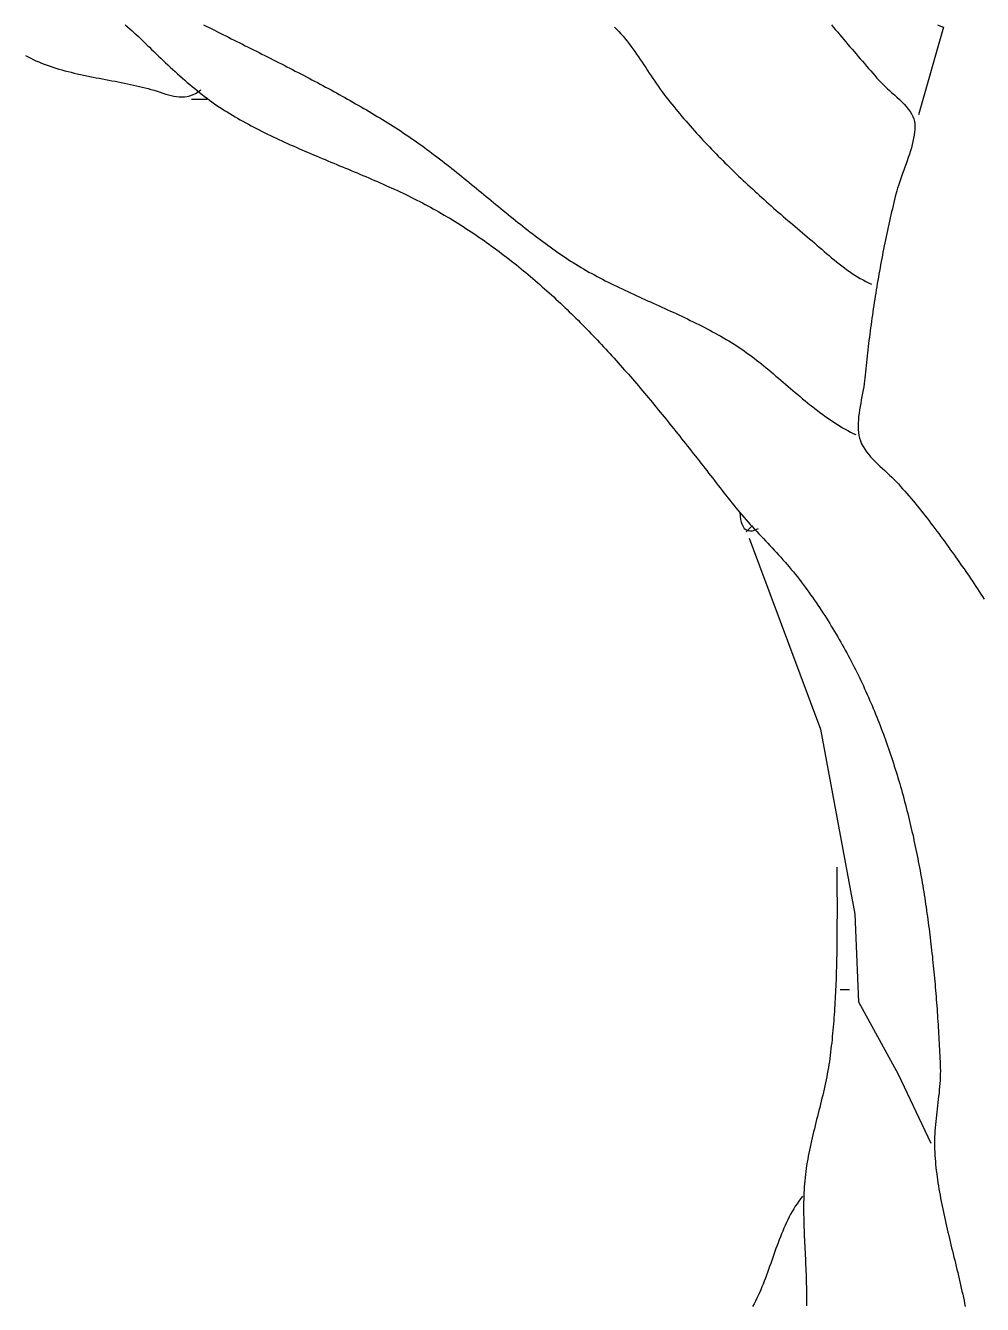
# Model space of a CAD drawing. Header units: millimetres. Extents: x 60 to 2307, y 40 to 1509.
# Drawn here: x 1759 to 2064.4, y 459.5 to 867.5 of the extents above; entities that cross this region are included whole.
import ezdxf

# ---------------------------------------------------------------- set-up
doc = ezdxf.new("R2010")
doc.units = ezdxf.units.MM
doc.layers.add('0_0_0', color=3, linetype='Continuous')

msp = doc.modelspace()

# ---------------------------------------------------------------- linework, layer by layer
at = {"layer": '0_0_0'}
for points in [[(1790.8383, 867.7836), (1791.5766, 867.1359), (1792.2999, 866.4957), (1793.0061, 865.8631), (1793.693, 865.2381), (1794.3583, 864.6207), (1795, 864.0108), (1795.6911, 863.3439), (1796.3891, 862.6693), (1797.0938, 861.9875), (1797.8048, 861.2995), (1798.5219, 860.6058), (1799.2449, 859.9074), (1799.9735, 859.205), (1800.7075, 858.4994), (1801.4467, 857.7912), (1802.1907, 857.0814), (1802.9394, 856.3706), (1803.6925, 855.6596), (1804.4498, 854.9492), (1805.2109, 854.2402), (1805.9758, 853.5333), (1806.744, 852.8293), (1807.5154, 852.1289), (1808.2898, 851.4329), (1809.0668, 850.7422), (1809.8463, 850.0574), (1810.6279, 849.3793), (1811.4115, 848.7088), (1812.1968, 848.0464), (1812.9836, 847.3931), (1813.7716, 846.7496), (1814.5605, 846.1167), (1815.3501, 845.4951), (1816.1403, 844.8856), (1816.9306, 844.2889), (1817.7209, 843.7059), (1818.511, 843.1373), (1819.3006, 842.5838), (1820.0894, 842.0463), (1820.8966, 841.5097), (1821.7095, 840.98), (1822.5281, 840.457), (1823.352, 839.9406), (1824.1814, 839.4305), (1825.0159, 838.9266), (1825.8554, 838.4289), (1826.6999, 837.937), (1827.5492, 837.4508), (1828.4031, 836.9702), (1829.2615, 836.4951), (1830.1244, 836.0252), (1830.9914, 835.5603), (1831.8626, 835.1005), (1832.7377, 834.6454), (1833.6167, 834.1949), (1834.4994, 833.7488), (1835.3857, 833.3071), (1836.2754, 832.8694), (1837.1684, 832.4358), (1838.0646, 832.0059), (1838.9638, 831.5797), (1839.8659, 831.157), (1840.7707, 830.7376), (1841.6782, 830.3214), (1842.5882, 829.9082), (1843.5006, 829.4978), (1844.4151, 829.0902), (1845.3318, 828.685), (1846.2504, 828.2822), (1847.1708, 827.8816), (1848.0929, 827.483), (1849.0166, 827.0864), (1849.9417, 826.6914), (1850.868, 826.298), (1851.7955, 825.906), (1852.7241, 825.5152), (1853.6535, 825.1255), (1854.5836, 824.7368), (1855.5143, 824.3488), (1856.4455, 823.9613), (1857.3771, 823.5743), (1858.3088, 823.1876), (1859.2407, 822.801), (1860.1724, 822.4144), (1861.1039, 822.0275), (1862.0352, 821.6403), (1862.9659, 821.2525), (1863.896, 820.864), (1864.8254, 820.4747), (1865.7539, 820.0844), (1866.6814, 819.6929), (1867.6078, 819.3001), (1868.5329, 818.9058), (1869.4565, 818.5098), (1870.3786, 818.112), (1871.299, 817.7122), (1872.2176, 817.3103), (1873.1343, 816.9061), (1874.0489, 816.4994), (1874.9612, 816.0901), (1875.8712, 815.6781), (1876.7786, 815.263), (1877.6835, 814.8449), (1878.5856, 814.4235), (1879.4848, 813.9987), (1880.3809, 813.5704), (1881.2739, 813.1382), (1882.1636, 812.7022), (1883.0499, 812.2621), (1883.9325, 811.8177), (1884.8115, 811.369), (1885.6866, 810.9158), (1886.5578, 810.4578), (1887.4248, 809.9949), (1888.2876, 809.527), (1889.1461, 809.054), (1890, 808.5756), (1890.8883, 808.0704), (1891.7722, 807.5611), (1892.6518, 807.0479), (1893.5271, 806.5306), (1894.3981, 806.0094), (1895.2648, 805.4843), (1896.1274, 804.9552), (1896.9858, 804.4223), (1897.8401, 803.8855), (1898.6902, 803.3449), (1899.5364, 802.8005), (1900.3784, 802.2523), (1901.2165, 801.7004), (1902.0507, 801.1448), (1902.8809, 800.5855), (1903.7072, 800.0226), (1904.5297, 799.4561), (1905.3483, 798.8859), (1906.1632, 798.3122), (1906.9743, 797.735), (1907.7817, 797.1542), (1908.5855, 796.57), (1909.3856, 795.9823), (1910.1821, 795.3912), (1910.975, 794.7968), (1911.7644, 794.1989), (1912.5503, 793.5977), (1913.3327, 792.9933), (1914.1117, 792.3855), (1914.8873, 791.7745), (1915.6595, 791.1603), (1916.4284, 790.5429), (1917.194, 789.9223), (1917.9564, 789.2986), (1918.7155, 788.6718), (1919.4715, 788.042), (1920.2243, 787.409), (1920.974, 786.7731), (1921.7206, 786.1342), (1922.4642, 785.4923), (1923.2048, 784.8475), (1923.9424, 784.1998), (1924.677, 783.5492), (1925.4088, 782.8958), (1926.1376, 782.2395), (1926.8637, 781.5805), (1927.5869, 780.9187), (1928.3074, 780.2542), (1929.0252, 779.587), (1929.7402, 778.9171), (1930.4527, 778.2446), (1931.1624, 777.5694), (1931.8696, 776.8917), (1932.5743, 776.2114), (1933.2764, 775.5286), (1933.9761, 774.8433), (1934.6733, 774.1555), (1935.368, 773.4653), (1936.0604, 772.7727), (1936.7505, 772.0776), (1937.4383, 771.3803), (1938.1238, 770.6806), (1938.807, 769.9786), (1939.4881, 769.2743), (1940.167, 768.5678), (1940.8437, 767.8591), (1941.5184, 767.1482), (1942.191, 766.4352), (1942.8615, 765.72), (1943.5301, 765.0027), (1944.1967, 764.2834), (1944.8614, 763.562), (1945.5243, 762.8386), (1946.1852, 762.1132), (1946.8444, 761.3859), (1947.5018, 760.6567), (1948.1574, 759.9255), (1948.8113, 759.1925), (1949.4635, 758.4577), (1950.1142, 757.7211), (1950.7632, 756.9826), (1951.4106, 756.2425), (1952.0565, 755.5006), (1952.7009, 754.757), (1953.3438, 754.0117), (1953.9853, 753.2648), (1954.6254, 752.5163), (1955.2642, 751.7662), (1955.9016, 751.0146), (1956.5378, 750.2615), (1957.1726, 749.5068), (1957.8063, 748.7507), (1958.4388, 747.9932), (1959.0701, 747.2342), (1959.7004, 746.4739), (1960.3295, 745.7122), (1960.9576, 744.9492), (1961.5847, 744.185), (1962.2108, 743.4194), (1962.836, 742.6527), (1963.4603, 741.8847), (1964.0837, 741.1155), (1964.7063, 740.3452), (1965.3281, 739.5738), (1965.9491, 738.8013), (1966.5694, 738.0277), (1967.189, 737.2531), (1967.808, 736.4775), (1968.4263, 735.7009), (1969.0441, 734.9234), (1969.6613, 734.145), (1970.278, 733.3656), (1970.8942, 732.5855), (1971.5099, 731.8044), (1972.1253, 731.0226), (1972.7402, 730.24), (1973.3548, 729.4567), (1973.9692, 728.6726), (1974.5832, 727.8879), (1975.197, 727.1025), (1975.8107, 726.3165), (1976.4241, 725.5298), (1977.0374, 724.7426), (1977.6507, 723.9549), (1978.2638, 723.1666), (1978.877, 722.3779), (1979.4901, 721.5887), (1980.1033, 720.7991), (1980.7166, 720.0091), (1981.33, 719.2187), (1981.9435, 718.4279), (1982.5573, 717.6369), (1983.1712, 716.8455), (1983.7855, 716.054), (1984.4074, 715.2617), (1985.0385, 714.4756), (1985.678, 713.6951), (1986.3255, 712.92), (1986.9803, 712.1497), (1987.6419, 711.3838), (1988.3098, 710.6218), (1988.9833, 709.8635), (1989.6619, 709.1083), (1990.345, 708.3558), (1991.0321, 707.6055), (1991.7226, 706.8572), (1992.4159, 706.1102), (1993.1115, 705.3643), (1993.8088, 704.619), (1994.5072, 703.8738), (1995.2062, 703.1283), (1995.9052, 702.3821), (1996.6036, 701.6348), (1997.3008, 700.8859), (1997.9964, 700.1351), (1998.6896, 699.3818), (1999.3801, 698.6258), (2000.0671, 697.8664), (2000.7502, 697.1034), (2001.4287, 696.3363), (2002.1022, 695.5646), (2002.7699, 694.7879), (2003.4314, 694.0059), (2004.0862, 693.2181), (2004.7335, 692.424), (2005.3729, 691.6232), (2006.0038, 690.8153), (2006.6257, 690), (2007.232, 689.1901), (2007.8328, 688.378), (2008.4281, 687.5634), (2009.018, 686.7465), (2009.6025, 685.9273), (2010.1816, 685.1057), (2010.7553, 684.2819), (2011.3237, 683.4558), (2011.8868, 682.6274), (2012.4445, 681.7967), (2012.9971, 680.9638), (2013.5443, 680.1287), (2014.0864, 679.2914), (2014.6233, 678.4519), (2015.155, 677.6103), (2015.6816, 676.7665), (2016.203, 675.9205), (2016.7194, 675.0724), (2017.2307, 674.2222), (2017.737, 673.37), (2018.2383, 672.5156), (2018.7345, 671.6592), (2019.2259, 670.8007), (2019.7122, 669.9403), (2020.1937, 669.0778), (2020.6703, 668.2133), (2021.142, 667.3468), (2021.6089, 666.4784), (2022.071, 665.608), (2022.5283, 664.7357), (2022.9809, 663.8615), (2023.4287, 662.9854), (2023.8718, 662.1074), (2024.3102, 661.2276), (2024.744, 660.3458), (2025.1731, 659.4623), (2025.5976, 658.5769), (2026.0176, 657.6898), (2026.433, 656.8008), (2026.8438, 655.9101), (2027.2502, 655.0177), (2027.6521, 654.1235), (2028.0495, 653.2275), (2028.4425, 652.3299), (2028.8311, 651.4306), (2029.2153, 650.5296), (2029.5951, 649.6269), (2029.9707, 648.7226), (2030.3419, 647.8167), (2030.7088, 646.9092), (2031.0715, 646.0001), (2031.43, 645.0894), (2031.7843, 644.1772), (2032.1343, 643.2634), (2032.4803, 642.348), (2032.8221, 641.4312), (2033.1598, 640.5129), (2033.4935, 639.5931), (2033.823, 638.6718), (2034.1486, 637.7491), (2034.4702, 636.8249), (2034.7878, 635.8994), (2035.1014, 634.9724), (2035.4111, 634.044), (2035.717, 633.1143), (2036.0189, 632.1833), (2036.317, 631.2509), (2036.6113, 630.3171), (2036.9018, 629.3821), (2037.1885, 628.4458), (2037.4715, 627.5082), (2037.7507, 626.5694), (2038.0263, 625.6293), (2038.2981, 624.688), (2038.5664, 623.7455), (2038.831, 622.8018), (2039.092, 621.857), (2039.3495, 620.9109), (2039.6034, 619.9638), (2039.8538, 619.0155), (2040.1007, 618.0661), (2040.3441, 617.1156), (2040.5841, 616.164), (2040.8207, 615.2114), (2041.0538, 614.2577), (2041.2837, 613.303), (2041.5101, 612.3473), (2041.7333, 611.3905), (2041.9532, 610.4328), (2042.1698, 609.4742), (2042.3831, 608.5145), (2042.5933, 607.554), (2042.8002, 606.5925), (2043.004, 605.6302), (2043.2047, 604.6669), (2043.4022, 603.7028), (2043.5967, 602.7378), (2043.7881, 601.772), (2043.9764, 600.8054), (2044.1618, 599.838), (2044.3441, 598.8697), (2044.5235, 597.9007), (2044.7, 596.931), (2044.8735, 595.9605), (2045.0442, 594.9893), (2045.212, 594.0174), (2045.377, 593.0447), (2045.5391, 592.0715), (2045.6985, 591.0975), (2045.8551, 590.1229), (2046.009, 589.1477), (2046.1602, 588.1719), (2046.3087, 587.1954), (2046.4545, 586.2184), (2046.5977, 585.2409), (2046.7383, 584.2628), (2046.8763, 583.2841), (2047.0117, 582.305), (2047.1447, 581.3253), (2047.2751, 580.3452), (2047.403, 579.3645), (2047.5285, 578.3835), (2047.6516, 577.402), (2047.7722, 576.4201), (2047.8905, 575.4378), (2048.0064, 574.4551), (2048.12, 573.472), (2048.2312, 572.4886), (2048.3402, 571.5048), (2048.447, 570.5207), (2048.5515, 569.5363), (2048.6538, 568.5517), (2048.754, 567.5667), (2048.852, 566.5815), (2048.9478, 565.596), (2049.0416, 564.6104), (2049.1333, 563.6245), (2049.2229, 562.6384), (2049.3105, 561.6521), (2049.3961, 560.6657), (2049.4798, 559.6792), (2049.5615, 558.6925), (2049.6412, 557.7057), (2049.7191, 556.7188), (2049.7951, 555.7318), (2049.8692, 554.7447), (2049.9416, 553.7576), (2050.0121, 552.7705), (2050.0808, 551.7834), (2050.1479, 550.7962), (2050.2131, 549.8091), (2050.2767, 548.822), (2050.3386, 547.8349), (2050.3989, 546.848), (2050.4576, 545.861), (2050.5146, 544.8742), (2050.5701, 543.8875), (2050.6241, 542.901), (2050.6765, 541.9146), (2050.7274, 540.9283), (2050.7769, 539.9422), (2050.8249, 538.9563), (2050.8715, 537.9706), (2050.9167, 536.9852), (2050.9606, 536), (2050.9926, 534.9915), (2051.0017, 533.9823), (2050.9897, 532.9726), (2050.9583, 531.9625), (2050.9095, 530.9522), (2050.845, 529.9419), (2050.7668, 528.9317), (2050.6767, 527.9217), (2050.5764, 526.9122), (2050.4679, 525.9033), (2050.3529, 524.8951), (2050.2334, 523.8879), (2050.1112, 522.8817), (2049.9881, 521.8768), (2049.8659, 520.8733), (2049.7465, 519.8714), (2049.6317, 518.8712), (2049.5234, 517.8728), (2049.4235, 516.8766), (2049.3337, 515.8825), (2049.2559, 514.8909), (2049.1919, 513.9018), (2049.1436, 512.9153), (2049.1129, 511.9318), (2049.1015, 510.9513), (2049.1113, 509.9739), (2049.1442, 509), (2049.1947, 508.0291), (2049.2564, 507.0571), (2049.3288, 506.0842), (2049.4116, 505.1103), (2049.5046, 504.1354), (2049.6072, 503.1596), (2049.7194, 502.183), (2049.8406, 501.2054), (2049.9706, 500.2271), (2050.109, 499.2479), (2050.2555, 498.268), (2050.4098, 497.2874), (2050.5716, 496.306), (2050.7404, 495.324), (2050.916, 494.3414), (2051.0981, 493.3581), (2051.2863, 492.3742), (2051.4803, 491.3898), (2051.6797, 490.4049), (2051.8843, 489.4195), (2052.0936, 488.4337), (2052.3074, 487.4474), (2052.5254, 486.4607), (2052.7471, 485.4737), (2052.9723, 484.4863), (2053.2007, 483.4986), (2053.4318, 482.5106), (2053.6654, 481.5224), (2053.9012, 480.534), (2054.1388, 479.5455), (2054.3778, 478.5567), (2054.618, 477.5679), (2054.859, 476.5789), (2055.1005, 475.5899), (2055.3421, 474.6009), (2055.5836, 473.6119), (2055.8246, 472.6229), (2056.0647, 471.634), (2056.3037, 470.6452), (2056.5411, 469.6565), (2056.7767, 468.668), (2057.0102, 467.6796), (2057.2411, 466.6915), (2057.4692, 465.7036), (2057.6942, 464.716), (2057.9157, 463.7288), (2058.1333, 462.7418), (2058.3468, 461.7553), (2058.5559, 460.7691), (2058.7601, 459.7834), (2058.9591, 458.7982)], [(1815.7991, 867.7822), (1816.6858, 867.3327), (1817.5728, 866.8839), (1818.4602, 866.4358), (1819.3479, 865.9882), (1820.2359, 865.5411), (1821.1242, 865.0945), (1822.0126, 864.6483), (1822.9013, 864.2024), (1823.7902, 863.7568), (1824.6792, 863.3115), (1825.5683, 862.8663), (1826.4575, 862.4213), (1827.3468, 861.9763), (1828.236, 861.5313), (1829.1253, 861.0862), (1830.0145, 860.6411), (1830.9037, 860.1958), (1831.7928, 859.7502), (1832.6817, 859.3044), (1833.5705, 858.8582), (1834.4591, 858.4116), (1835.3475, 857.9646), (1836.2357, 857.5171), (1837.1236, 857.069), (1838.0111, 856.6202), (1838.8984, 856.1708), (1839.7853, 855.7206), (1840.6718, 855.2697), (1841.5578, 854.8179), (1842.4435, 854.3651), (1843.3286, 853.9114), (1844.2132, 853.4567), (1845.0973, 853.0009), (1845.9808, 852.5439), (1846.8638, 852.0857), (1847.7461, 851.6263), (1848.6277, 851.1655), (1849.5086, 850.7034), (1850.3889, 850.2399), (1851.2684, 849.7748), (1852.1471, 849.3083), (1853.025, 848.8401), (1853.902, 848.3702), (1854.7782, 847.8987), (1855.6535, 847.4253), (1856.5279, 846.9502), (1857.4013, 846.4731), (1858.2738, 845.9941), (1859.1452, 845.5131), (1860.0156, 845.03), (1860.8849, 844.5448), (1861.7531, 844.0575), (1862.6202, 843.5679), (1863.4861, 843.076), (1864.3508, 842.5817), (1865.2143, 842.0851), (1866.0765, 841.586), (1866.9375, 841.0844), (1867.7971, 840.5802), (1868.6554, 840.0733), (1869.5124, 839.5638), (1870.3679, 839.0515), (1871.222, 838.5364), (1872.0747, 838.0185), (1872.9259, 837.4976), (1873.7755, 836.9737), (1874.6236, 836.4468), (1875.4701, 835.9168), (1876.3151, 835.3837), (1877.1583, 834.8474), (1878, 834.3078), (1878.8446, 833.76), (1879.6856, 833.2068), (1880.523, 832.6483), (1881.357, 832.0847), (1882.1876, 831.5161), (1883.015, 830.9427), (1883.8393, 830.3647), (1884.6605, 829.7822), (1885.4788, 829.1955), (1886.2942, 828.6046), (1887.1069, 828.0097), (1887.9169, 827.411), (1888.7244, 826.8086), (1889.5295, 826.2028), (1890.3322, 825.5937), (1891.1327, 824.9815), (1891.931, 824.3662), (1892.7273, 823.7482), (1893.5217, 823.1275), (1894.3142, 822.5044), (1895.105, 821.8789), (1895.8941, 821.2513), (1896.6818, 820.6216), (1897.468, 819.9902), (1898.2528, 819.3571), (1899.0364, 818.7226), (1899.8189, 818.0867), (1900.6004, 817.4497), (1901.3809, 816.8116), (1902.1606, 816.1728), (1902.9396, 815.5333), (1903.718, 814.8933), (1904.4958, 814.253), (1905.2732, 813.6125), (1906.0502, 812.972), (1906.8271, 812.3317), (1907.6038, 811.6917), (1908.3805, 811.0522), (1909.1573, 810.4134), (1909.9342, 809.7755), (1910.7114, 809.1385), (1911.489, 808.5027), (1912.2671, 807.8682), (1913.0458, 807.2352), (1913.8251, 806.6039), (1914.6053, 805.9744), (1915.3863, 805.3469), (1916.1683, 804.7215), (1916.9513, 804.0985), (1917.7356, 803.478), (1918.5211, 802.8601), (1919.3081, 802.245), (1920.0965, 801.633), (1920.8865, 801.024), (1921.6782, 800.4184), (1922.4717, 799.8163), (1923.2671, 799.2178), (1924.0644, 798.6232), (1924.8639, 798.0325), (1925.6655, 797.4459), (1926.4695, 796.8637), (1927.2758, 796.286), (1928.0846, 795.7129), (1928.896, 795.1446), (1929.7101, 794.5812), (1930.527, 794.023), (1931.3468, 793.4702), (1932.1697, 792.9228), (1932.9848, 792.3903), (1933.8059, 791.8659), (1934.6329, 791.3492), (1935.4655, 790.8399), (1936.3036, 790.3378), (1937.147, 789.8426), (1937.9954, 789.354), (1938.8487, 788.8717), (1939.7067, 788.3956), (1940.5692, 787.9253), (1941.436, 787.4605), (1942.3069, 787.001), (1943.1817, 786.5465), (1944.0602, 786.0967), (1944.9423, 785.6514), (1945.8277, 785.2102), (1946.7162, 784.773), (1947.6077, 784.3395), (1948.5019, 783.9093), (1949.3988, 783.4822), (1950.2979, 783.058), (1951.1993, 782.6363), (1952.1027, 782.2169), (1953.0078, 781.7996), (1953.9146, 781.384), (1954.8228, 780.9699), (1955.7321, 780.557), (1956.6425, 780.1451), (1957.5538, 779.7338), (1958.4657, 779.3229), (1959.378, 778.9122), (1960.2906, 778.5013), (1961.2032, 778.09), (1962.1157, 777.678), (1963.0279, 777.2651), (1963.9396, 776.8509), (1964.8506, 776.4353), (1965.7606, 776.0178), (1966.6696, 775.5984), (1967.5773, 775.1766), (1968.4835, 774.7523), (1969.388, 774.3251), (1970.2906, 773.8948), (1971.1912, 773.4612), (1972.0896, 773.0238), (1972.9855, 772.5825), (1973.8788, 772.1371), (1974.7692, 771.6871), (1975.6567, 771.2324), (1976.5409, 770.7727), (1977.4217, 770.3077), (1978.2989, 769.8372), (1979.1723, 769.3608), (1980.0417, 768.8784), (1980.907, 768.3896), (1981.7678, 767.8941), (1982.6242, 767.3917), (1983.4757, 766.8822), (1984.3223, 766.3652), (1985.1638, 765.8405), (1986, 765.3078), (1986.7987, 764.7852), (1987.5946, 764.249), (1988.3878, 763.6998), (1989.1784, 763.1384), (1989.9665, 762.5654), (1990.7525, 761.9815), (1991.5363, 761.3875), (1992.3183, 760.7841), (1993.0986, 760.1719), (1993.8773, 759.5517), (1994.6546, 758.9242), (1995.4307, 758.2901), (1996.2058, 757.65), (1996.98, 757.0048), (1997.7535, 756.355), (1998.5265, 755.7014), (1999.2991, 755.0448), (2000.0716, 754.3857), (2000.844, 753.725), (2001.6165, 753.0633), (2002.3894, 752.4013), (2003.1628, 751.7397), (2003.9368, 751.0793), (2004.7117, 750.4207), (2005.4875, 749.7646), (2006.2645, 749.1119), (2007.0429, 748.463), (2007.8228, 747.8189), (2008.6044, 747.18), (2009.3878, 746.5473), (2010.1732, 745.9214), (2010.9609, 745.3029), (2011.7508, 744.6926), (2012.5434, 744.0912), (2013.3386, 743.4994), (2014.1367, 742.9179), (2014.9379, 742.3474), (2015.7422, 741.7886), (2016.55, 741.2422), (2017.3612, 740.709), (2018.1763, 740.1895), (2018.9952, 739.6847), (2019.8182, 739.195), (2020.6454, 738.7213), (2021.477, 738.2642), (2022.3132, 737.8245), (2023.1541, 737.4028), (2024, 737)], [(1947, 867), (1947.7033, 866.3003), (1948.3916, 865.5802), (1949.0659, 864.8409), (1949.727, 864.0838), (1950.3759, 863.3101), (1951.0135, 862.5213), (1951.6406, 861.7186), (1952.2582, 860.9034), (1952.8671, 860.0769), (1953.4684, 859.2405), (1954.0628, 858.3955), (1954.6514, 857.5433), (1955.2349, 856.6852), (1955.8144, 855.8224), (1956.3906, 854.9564), (1956.9646, 854.0883), (1957.5372, 853.2197), (1958.1093, 852.3517), (1958.6819, 851.4857), (1959.2558, 850.623), (1959.8319, 849.765), (1960.4112, 848.9129), (1960.9945, 848.0682), (1961.5829, 847.232), (1962.177, 846.4058), (1962.778, 845.5908), (1963.3866, 844.7884), (1964.0039, 844), (1964.6375, 843.208), (1965.2748, 842.4195), (1965.9155, 841.6344), (1966.5597, 840.8528), (1967.2074, 840.0746), (1967.8585, 839.2997), (1968.5129, 838.5281), (1969.1706, 837.7598), (1969.8317, 836.9947), (1970.496, 836.2328), (1971.1635, 835.4741), (1971.8341, 834.7186), (1972.5079, 833.9661), (1973.1848, 833.2167), (1973.8648, 832.4702), (1974.5477, 831.7268), (1975.2337, 830.9863), (1975.9225, 830.2488), (1976.6143, 829.5141), (1977.309, 828.7822), (1978.0064, 828.0531), (1978.7067, 827.3268), (1979.4097, 826.6032), (1980.1154, 825.8823), (1980.8238, 825.1641), (1981.5348, 824.4485), (1982.2484, 823.7354), (1982.9645, 823.0249), (1983.6832, 822.317), (1984.4044, 821.6114), (1985.1279, 820.9084), (1985.8539, 820.2077), (1986.5823, 819.5093), (1987.313, 818.8133), (1988.0459, 818.1196), (1988.7811, 817.4282), (1989.5185, 816.7389), (1990.2581, 816.0518), (1990.9998, 815.3669), (1991.7436, 814.6841), (1992.4895, 814.0033), (1993.2374, 813.3246), (1993.9872, 812.6479), (1994.739, 811.9731), (1995.4927, 811.3003), (1996.2483, 810.6293), (1997.0056, 809.9602), (1997.7648, 809.2929), (1998.5257, 808.6274), (1999.2883, 807.9636), (2000.0526, 807.3015), (2000.8185, 806.6411), (2001.586, 805.9823), (2002.3551, 805.3251), (2003.1257, 804.6695), (2003.8977, 804.0154), (2004.6712, 803.3628), (2005.4461, 802.7116), (2006.2224, 802.0618), (2007, 801.4135), (2007.7576, 800.778), (2008.5175, 800.1321), (2009.28, 799.4772), (2010.0453, 798.8149), (2010.8136, 798.1467), (2011.5852, 797.474), (2012.3604, 796.7985), (2013.1394, 796.1215), (2013.9225, 795.4446), (2014.7098, 794.7694), (2015.5017, 794.0973), (2016.2985, 793.4298), (2017.1003, 792.7684), (2017.9074, 792.1147), (2018.7202, 791.4702), (2019.5387, 790.8364), (2020.3633, 790.2147), (2021.1943, 789.6067), (2022.0319, 789.0139), (2022.8763, 788.4378), (2023.7278, 787.88), (2024.5866, 787.3419), (2025.4531, 786.825), (2026.3274, 786.3308), (2027.2098, 785.8609), (2028.1006, 785.4168), (2029, 785)], [(2016.2906, 867.7007), (2016.9377, 866.9234), (2017.5862, 866.1472), (2018.2359, 865.372), (2018.8868, 864.5978), (2019.539, 863.8245), (2020.1922, 863.052), (2020.8466, 862.2804), (2021.502, 861.5095), (2022.1583, 860.7393), (2022.8156, 859.9698), (2023.4738, 859.2009), (2024.1329, 858.4324), (2024.7927, 857.6645), (2025.4533, 856.897), (2026.1146, 856.1299), (2026.7766, 855.3631), (2027.4391, 854.5966), (2028.1022, 853.8303), (2028.7658, 853.0641), (2029.4299, 852.298), (2030.0944, 851.532), (2030.7592, 850.766), (2031.4244, 850), (2031.9781, 849.3955), (2032.6003, 848.7706), (2033.2799, 848.1264), (2034.0057, 847.4639), (2034.7663, 846.7845), (2035.5507, 846.089), (2036.3475, 845.3788), (2037.1455, 844.6548), (2037.9336, 843.9183), (2038.7006, 843.1704), (2039.4351, 842.4121), (2040.126, 841.6447), (2040.7621, 840.8692), (2041.3321, 840.0868), (2041.8249, 839.2986), (2042.2292, 838.5057), (2042.5338, 837.7092), (2042.7275, 836.9104), (2042.8276, 836.1004), (2042.8653, 835.2522), (2042.8451, 834.3692), (2042.7713, 833.455), (2042.6485, 832.5131), (2042.4809, 831.5469), (2042.2732, 830.56), (2042.0296, 829.5558), (2041.7546, 828.5379), (2041.4527, 827.5097), (2041.1282, 826.4748), (2040.7856, 825.4367), (2040.4293, 824.3988), (2040.0638, 823.3647), (2039.6934, 822.3378), (2039.3227, 821.3217), (2038.9559, 820.3198), (2038.5977, 819.3357), (2038.2523, 818.3729), (2037.9242, 817.4348), (2037.6178, 816.5249), (2037.3376, 815.6468), (2037.088, 814.804), (2036.8734, 814), (2036.63, 813.0195), (2036.3892, 812.0378), (2036.1511, 811.055), (2035.9156, 810.0711), (2035.6826, 809.0862), (2035.4523, 808.1001), (2035.2246, 807.1131), (2034.9994, 806.125), (2034.7769, 805.136), (2034.5569, 804.146), (2034.3396, 803.1551), (2034.1248, 802.1633), (2033.9126, 801.1706), (2033.7031, 800.177), (2033.4961, 799.1826), (2033.2917, 798.1875), (2033.0898, 797.1915), (2032.8906, 796.1948), (2032.6939, 795.1974), (2032.4998, 794.1993), (2032.3083, 793.2005), (2032.1194, 792.2011), (2031.933, 791.201), (2031.7492, 790.2003), (2031.568, 789.1991), (2031.3893, 788.1974), (2031.2133, 787.1951), (2031.0398, 786.1923), (2030.8688, 785.189), (2030.7004, 784.1853), (2030.5346, 783.1812), (2030.3713, 782.1767), (2030.2106, 781.1718), (2030.0525, 780.1666), (2029.8969, 779.1611), (2029.7438, 778.1553), (2029.5933, 777.1492), (2029.4454, 776.1429), (2029.3, 775.1363), (2029.1572, 774.1296), (2029.0169, 773.1227), (2028.8791, 772.1157), (2028.7439, 771.1085), (2028.6112, 770.1013), (2028.4811, 769.094), (2028.3535, 768.0867), (2028.2285, 767.0794), (2028.1059, 766.0721), (2027.9859, 765.0648), (2027.8685, 764.0576), (2027.7536, 763.0505), (2027.6412, 762.0435), (2027.5313, 761.0366), (2027.4239, 760.0299), (2027.3191, 759.0235), (2027.2168, 758.0172), (2027.1171, 757.0112), (2027.0198, 756.0054), (2026.9251, 755), (2026.8276, 754.1196), (2026.6986, 753.1975), (2026.5438, 752.2385), (2026.3689, 751.2474), (2026.1796, 750.2293), (2025.9815, 749.1888), (2025.7805, 748.1308), (2025.5821, 747.0603), (2025.3921, 745.982), (2025.2163, 744.9008), (2025.0602, 743.8217), (2024.9296, 742.7493), (2024.8303, 741.6887), (2024.7679, 740.6446), (2024.7481, 739.622), (2024.7767, 738.6256), (2024.8593, 737.6603), (2025.0016, 736.7311), (2025.2094, 735.8427), (2025.4884, 735), (2025.8773, 734.1047), (2026.3376, 733.2334), (2026.862, 732.3844), (2027.4433, 731.5563), (2028.0743, 730.7476), (2028.7478, 729.9566), (2029.4567, 729.182), (2030.1938, 728.4222), (2030.9519, 727.6756), (2031.7238, 726.9409), (2032.5023, 726.2163), (2033.2803, 725.5006), (2034.0505, 724.792), (2034.8058, 724.0892), (2035.5391, 723.3906), (2036.243, 722.6947), (2036.9105, 722), (2037.6024, 721.2512), (2038.2888, 720.4973), (2038.9698, 719.7385), (2039.6455, 718.9749), (2040.3161, 718.2067), (2040.9817, 717.4342), (2041.6425, 716.6573), (2042.2986, 715.8764), (2042.9502, 715.0915), (2043.5975, 714.3029), (2044.2405, 713.5107), (2044.8795, 712.7151), (2045.5146, 711.9162), (2046.1459, 711.1142), (2046.7736, 710.3093), (2047.3978, 709.5017), (2048.0188, 708.6915), (2048.6366, 707.8788), (2049.2513, 707.064), (2049.8632, 706.247), (2050.4724, 705.4281), (2051.0791, 704.6075), (2051.6834, 703.7853), (2052.2854, 702.9617), (2052.8853, 702.1369), (2053.4832, 701.311), (2054.0794, 700.4842), (2054.6739, 699.6566), (2055.2669, 698.8285), (2055.8586, 698), (2056.3987, 697.2401), (2056.9385, 696.4755), (2057.4779, 695.7061), (2058.0168, 694.9322), (2058.5553, 694.1536), (2059.0932, 693.3706), (2059.6305, 692.5831), (2060.1671, 691.7913), (2060.703, 690.9951), (2061.2381, 690.1947), (2061.7723, 689.3901), (2062.3057, 688.5813), (2062.838, 687.7685), (2063.3694, 686.9517), (2063.8996, 686.1309), (2064.4287, 685.3063), (2064.9566, 684.4779)], [(2050.0734, 867.6876), (2051.0168, 867.3135), (2052, 867), (2044, 839)], [(1759, 858), (1759.8086, 857.548), (1760.6338, 857.1145), (1761.475, 856.6987), (1762.3314, 856.3), (1763.2022, 855.9177), (1764.0868, 855.5511), (1764.9844, 855.1996), (1765.8944, 854.8625), (1766.8159, 854.5391), (1767.7483, 854.2287), (1768.6908, 853.9306), (1769.6428, 853.6443), (1770.6034, 853.3689), (1771.572, 853.1039), (1772.5479, 852.8486), (1773.5303, 852.6022), (1774.5185, 852.3641), (1775.5118, 852.1337), (1776.5095, 851.9103), (1777.5108, 851.6931), (1778.515, 851.4815), (1779.5215, 851.2749), (1780.5294, 851.0725), (1781.538, 850.8738), (1782.5467, 850.6779), (1783.5547, 850.4843), (1784.5613, 850.2922), (1785.5658, 850.101), (1786.5674, 849.9101), (1787.5654, 849.7187), (1788.5592, 849.5261), (1789.5479, 849.3318), (1790.5308, 849.1349), (1791.5073, 848.9349), (1792.4767, 848.7311), (1793.4381, 848.5228), (1794.3908, 848.3093), (1795.3343, 848.0899), (1796.2676, 847.864), (1797.1901, 847.6309), (1798.1012, 847.3899), (1799, 847.1404), (1800.0025, 846.8441), (1800.9761, 846.5401), (1801.9236, 846.2362), (1802.8481, 845.9402), (1803.7523, 845.66), (1804.6393, 845.4032), (1805.5119, 845.1778), (1806.3731, 844.9916), (1807.2258, 844.8523), (1808.0729, 844.7677), (1808.9174, 844.7457), (1809.7621, 844.7941), (1810.61, 844.9207), (1811.4641, 845.1333), (1812.3272, 845.4397), (1813.2022, 845.8478), (1814.0922, 846.3652), (1815, 847)], [(1812, 844), (1817, 844)], [(1987, 712), (1987.1016, 710.9428), (1987.2463, 709.9672), (1987.4427, 709.0838), (1987.6999, 708.3029), (1988.0265, 707.635), (1988.4314, 707.0905), (1988.9234, 706.6799), (1989.5114, 706.4135), (1990.2043, 706.3019), (1991.0107, 706.3555), (1991.9397, 706.5847), (1993, 707)], [(1991, 708), (1989, 706)], [(1990, 704), (2012.7893, 643), (2023.7145, 584), (2024.8982, 556), (2037.5139, 533), (2048, 511)], [(2018, 599), (2018.0002, 597.9935), (2018.0011, 596.9874), (2018.0024, 595.9817), (2018.004, 594.9764), (2018.0059, 593.9714), (2018.008, 592.9668), (2018.0101, 591.9625), (2018.0122, 590.9586), (2018.0143, 589.955), (2018.0161, 588.9517), (2018.0177, 587.9487), (2018.0188, 586.9461), (2018.0196, 585.9437), (2018.0197, 584.9416), (2018.0192, 583.9398), (2018.018, 582.9382), (2018.0159, 581.9369), (2018.0129, 580.9359), (2018.0089, 579.9351), (2018.0038, 578.9345), (2017.9975, 577.9341), (2017.9899, 576.934), (2017.981, 575.9341), (2017.9705, 574.9343), (2017.9585, 573.9348), (2017.9449, 572.9354), (2017.9295, 571.9362), (2017.9123, 570.9371), (2017.8931, 569.9382), (2017.8719, 568.9395), (2017.8487, 567.9408), (2017.8232, 566.9423), (2017.7954, 565.944), (2017.7653, 564.9457), (2017.7327, 563.9475), (2017.6975, 562.9494), (2017.6596, 561.9514), (2017.6191, 560.9534), (2017.5756, 559.9556), (2017.5293, 558.9577), (2017.4799, 557.96), (2017.4275, 556.9622), (2017.3718, 555.9645), (2017.3128, 554.9668), (2017.2505, 553.9691), (2017.1846, 552.9714), (2017.1152, 551.9737), (2017.0422, 550.976), (2016.9654, 549.9782), (2016.8848, 548.9804), (2016.8002, 547.9826), (2016.7116, 546.9847), (2016.6189, 545.9868), (2016.522, 544.9888), (2016.4208, 543.9907), (2016.3152, 542.9925), (2016.2051, 541.9942), (2016.0905, 540.9958), (2015.9712, 539.9973), (2015.8471, 538.9987), (2015.7183, 538), (2015.583, 537.019), (2015.4358, 536.0388), (2015.2772, 535.0592), (2015.1081, 534.0803), (2014.929, 533.102), (2014.7406, 532.1242), (2014.5437, 531.147), (2014.3389, 530.1703), (2014.1269, 529.1941), (2013.9084, 528.2183), (2013.684, 527.243), (2013.4545, 526.2679), (2013.2205, 525.2933), (2012.9828, 524.3189), (2012.7419, 523.3448), (2012.4987, 522.3709), (2012.2537, 521.3973), (2012.0077, 520.4238), (2011.7613, 519.4504), (2011.5152, 518.4771), (2011.2701, 517.5039), (2011.0268, 516.5307), (2010.7858, 515.5575), (2010.5478, 514.5843), (2010.3136, 513.611), (2010.0839, 512.6376), (2009.8592, 511.664), (2009.6403, 510.6903), (2009.4279, 509.7163), (2009.2227, 508.7421), (2009.0253, 507.7676), (2008.8365, 506.7928), (2008.6568, 505.8177), (2008.4871, 504.8422), (2008.3279, 503.8662), (2008.18, 502.8899), (2008.0441, 501.913), (2007.9208, 500.9356), (2007.8108, 499.9576), (2007.7148, 498.9791), (2007.6335, 498), (2007.5655, 497.0232), (2007.5081, 496.0446), (2007.4608, 495.064), (2007.4231, 494.0817), (2007.3946, 493.0976), (2007.3746, 492.1118), (2007.3626, 491.1244), (2007.3583, 490.1354), (2007.3611, 489.145), (2007.3704, 488.153), (2007.3858, 487.1597), (2007.4067, 486.1651), (2007.4327, 485.1692), (2007.4633, 484.1721), (2007.4979, 483.1739), (2007.5361, 482.1746), (2007.5773, 481.1743), (2007.6211, 480.173), (2007.6669, 479.1709), (2007.7142, 478.1679), (2007.7625, 477.1641), (2007.8114, 476.1596), (2007.8603, 475.1545), (2007.9087, 474.1488), (2007.9561, 473.1426), (2008.002, 472.1359), (2008.0459, 471.1288), (2008.0873, 470.1214), (2008.1257, 469.1137), (2008.1606, 468.1058), (2008.1915, 467.0978), (2008.2179, 466.0896), (2008.2392, 465.0814), (2008.255, 464.0732), (2008.2648, 463.0652), (2008.2681, 462.0572), (2008.2643, 461.0495), (2008.2529, 460.0421), (2008.2336, 459.035)], [(2019, 560), (2022, 560)], [(2007, 494), (2006.393, 493.2241), (2005.8102, 492.4327), (2005.2505, 491.6266), (2004.7128, 490.8064), (2004.1958, 489.9729), (2003.6986, 489.1268), (2003.22, 488.2688), (2002.7588, 487.3996), (2002.3141, 486.52), (2001.8847, 485.6307), (2001.4694, 484.7324), (2001.0672, 483.8258), (2000.6769, 482.9116), (2000.2974, 481.9906), (1999.9277, 481.0634), (1999.5666, 480.1309), (1999.213, 479.1937), (1998.8658, 478.2525), (1998.5239, 477.3081), (1998.1862, 476.3611), (1997.8515, 475.4124), (1997.5188, 474.4626), (1997.1869, 473.5124), (1996.8548, 472.5626), (1996.5213, 471.6139), (1996.1853, 470.667), (1995.8457, 469.7226), (1995.5014, 468.7814), (1995.1512, 467.8442), (1994.7942, 466.9117), (1994.4291, 465.9846), (1994.0548, 465.0637), (1993.6703, 464.1496), (1993.2744, 463.243), (1992.8661, 462.3448), (1992.4441, 461.4555), (1992.0075, 460.576), (1991.555, 459.7069), (1991.0856, 458.849)]]:
    msp.add_lwpolyline(points, dxfattribs=at)

doc.saveas('drawing.dxf')
